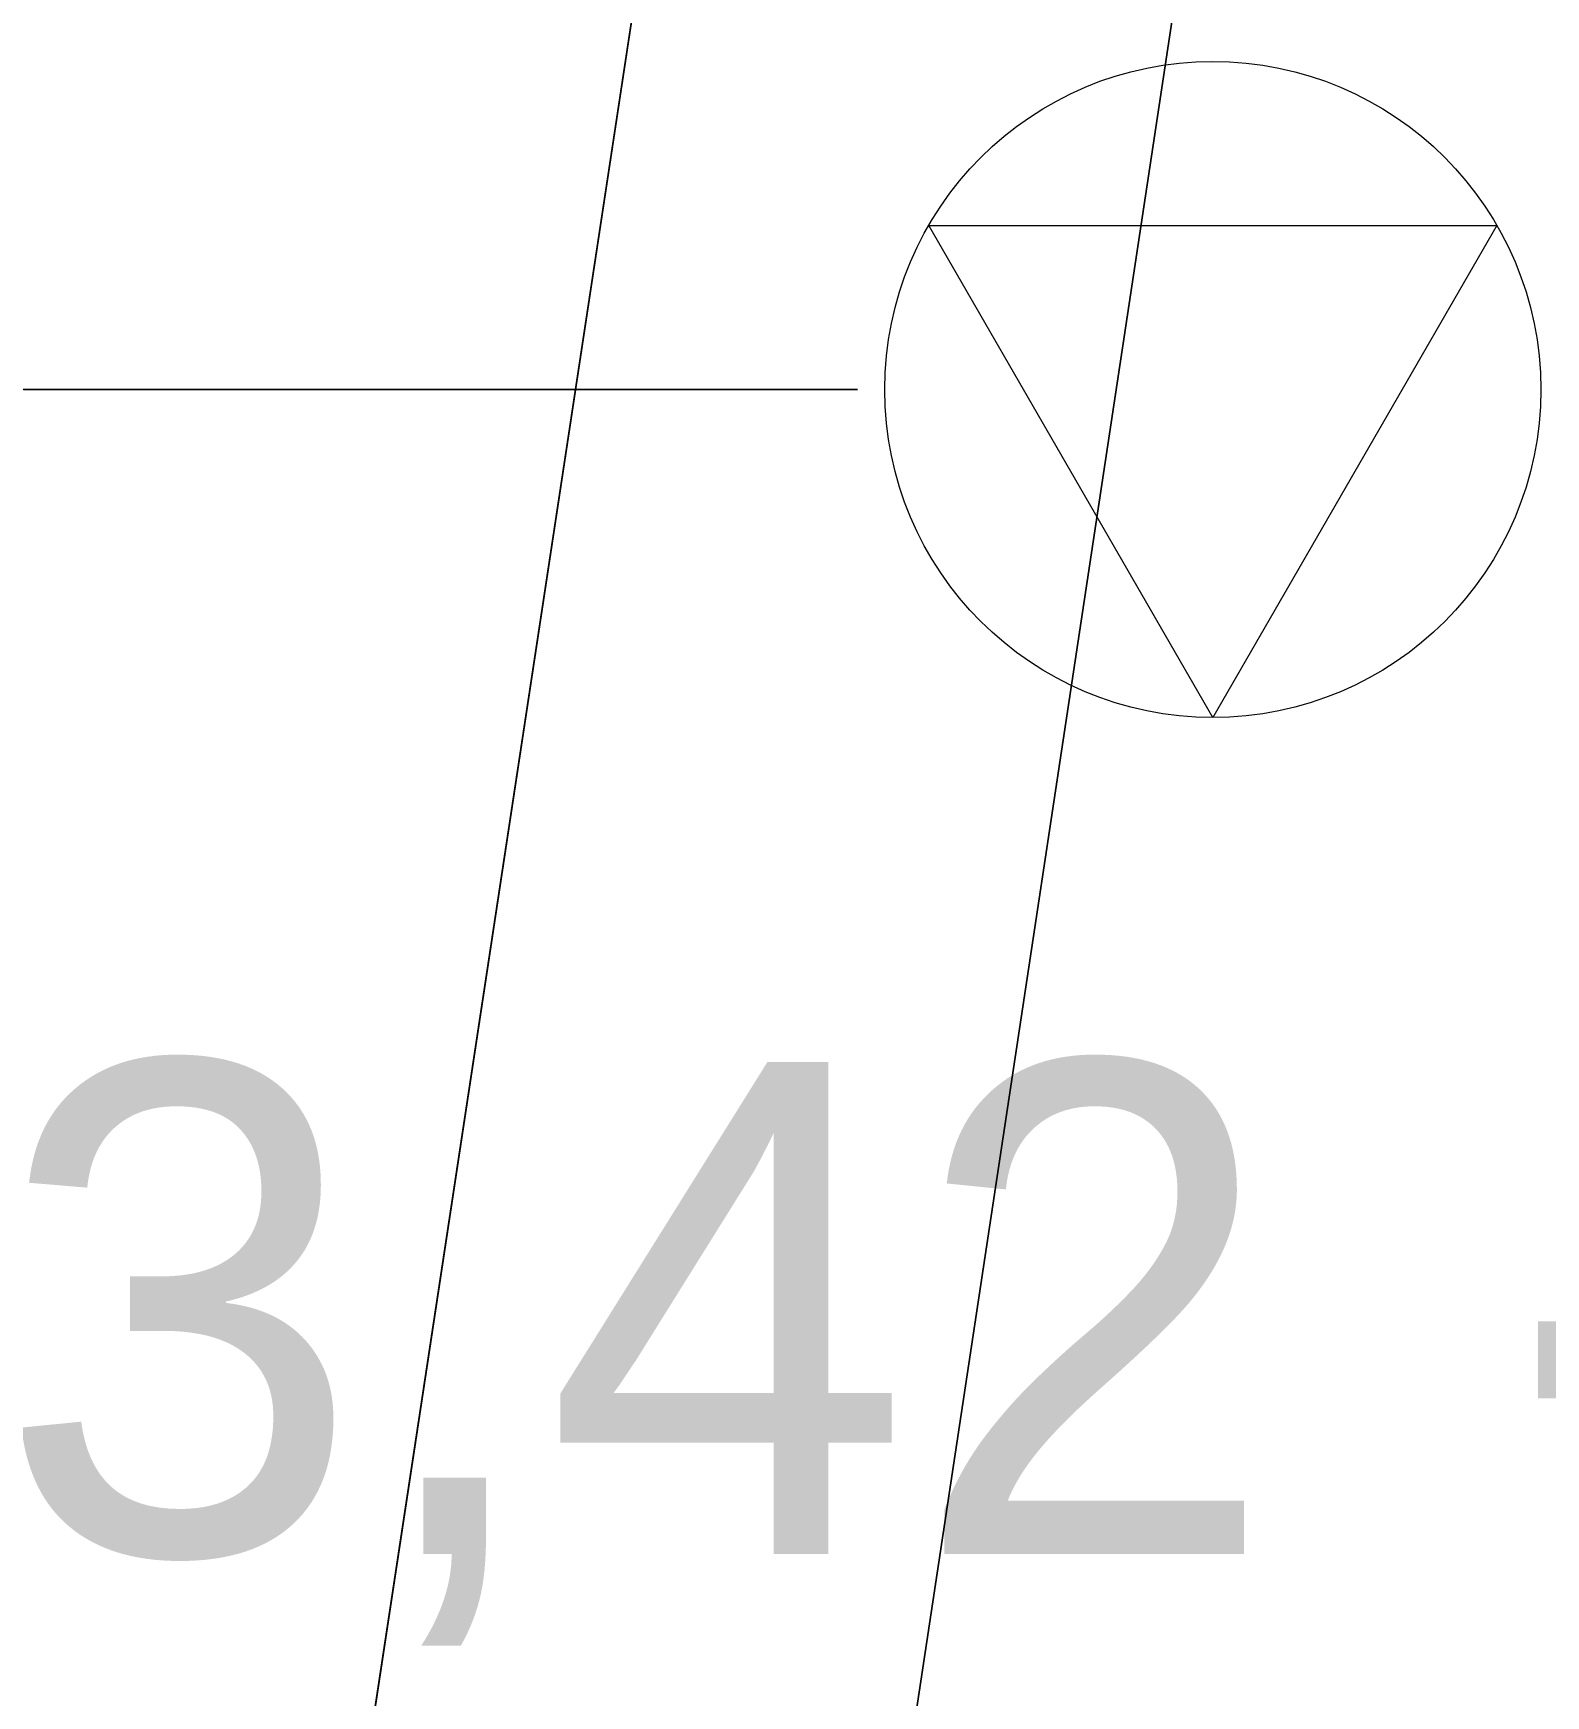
# Model space of a CAD drawing. Header units: metres. Extents: x 0 to 105485, y 0 to 425721.
# Drawn here: x 104740.44 to 104743.206, y 425154.037 to 425157.078 of the extents above; entities that cross this region are included whole.
import ezdxf
from ezdxf.enums import TextEntityAlignment as Align

# ---------------------------------------------------------------- set-up
doc = ezdxf.new("R2010")
doc.units = ezdxf.units.M
doc.header["$MEASUREMENT"] = 0
for name, color, linetype, lineweight in [('B-XX-MO-ONDERZOEK_SONDERING-G', 90, 'Continuous', 18), ('B-XX-MO-ONDERZOEK_SONDERING-S', 90, 'Continuous', 18), ('B-XX-MO-ONDERZOEK_SONDERING-T', 90, 'Continuous', 18), ('B-XX-VH-OPENVERHARDING-G', 90, 'Continuous', 18)]:
    doc.layers.add(name, color=color, linetype=linetype, lineweight=lineweight)

msp = doc.modelspace()

# ---------------------------------------------------------------- linework, layer by layer
at = {"layer": 'B-XX-MO-ONDERZOEK_SONDERING-G', "color": 0, "true_color": 0x285cd6}
for points in [[(104740.422, 425156.426, -0.339), (104740.497, 425156.426, -0.349), (104740.597, 425156.426, -0.359), (104740.697, 425156.426, -0.369), (104740.772, 425156.426, -0.379), (104740.722, 425156.426, -0.389), (104740.797, 425156.426, -0.399), (104740.872, 425156.426, -0.409), (104740.972, 425156.426, -0.419), (104741.072, 425156.426, -0.429), (104741.147, 425156.426, -0.439), (104741.222, 425156.426, -0.449), (104741.047, 425156.426, -0.459), (104741.047, 425156.426, -0.469), (104740.897, 425156.426, -0.478), (104740.747, 425156.426, -0.488), (104740.672, 425156.426, -0.498), (104740.572, 425156.426, -0.508), (104740.347, 425156.426, -0.518)], [(104741.872, 425156.426, 2.22), (104741.872, 425156.426, 2.21), (104741.922, 425156.426, 2.2), (104741.922, 425156.426, 2.19), (104741.922, 425156.426, 2.18), (104741.922, 425156.426, 2.17), (104741.947, 425156.426, 2.16), (104741.947, 425156.426, 2.15), (104741.922, 425156.426, 2.14), (104741.922, 425156.426, 2.13), (104741.922, 425156.426, 2.12), (104741.922, 425156.426, 2.11), (104741.922, 425156.426, 2.1), (104741.922, 425156.426, 2.09), (104741.897, 425156.426, 2.08), (104741.897, 425156.426, 2.07), (104741.872, 425156.426, 2.06), (104741.847, 425156.426, 2.05), (104741.822, 425156.426, 2.04), (104741.822, 425156.426, 2.03), (104741.797, 425156.426, 2.02), (104741.772, 425156.426, 2.01), (104741.747, 425156.426, 2), (104741.697, 425156.426, 1.99), (104741.672, 425156.426, 1.98), (104741.647, 425156.426, 1.97), (104741.622, 425156.426, 1.96), (104741.597, 425156.426, 1.95), (104741.572, 425156.426, 1.94), (104741.547, 425156.426, 1.93), (104741.522, 425156.426, 1.92), (104741.497, 425156.426, 1.91), (104741.497, 425156.426, 1.9), (104741.497, 425156.426, 1.89), (104741.497, 425156.426, 1.88), (104741.597, 425156.426, 1.87), (104741.622, 425156.426, 1.86), (104741.647, 425156.426, 1.85), (104741.672, 425156.426, 1.84), (104741.697, 425156.426, 1.83), (104741.747, 425156.426, 1.82), (104741.797, 425156.426, 1.81), (104741.897, 425156.426, 1.8), (104741.922, 425156.426, 1.79), (104741.947, 425156.426, 1.78), (104741.947, 425156.426, 1.77), (104741.947, 425156.426, 1.76), (104741.922, 425156.426, 1.75), (104741.897, 425156.426, 1.74), (104741.847, 425156.426, 1.73), (104741.847, 425156.426, 1.72), (104741.822, 425156.426, 1.71), (104741.822, 425156.426, 1.7), (104741.822, 425156.426, 1.69), (104741.822, 425156.426, 1.68), (104741.797, 425156.426, 1.67), (104741.797, 425156.426, 1.66), (104741.797, 425156.426, 1.65), (104741.772, 425156.426, 1.64), (104741.747, 425156.426, 1.63), (104741.747, 425156.426, 1.62), (104741.747, 425156.426, 1.61), (104741.747, 425156.426, 1.6), (104741.747, 425156.426, 1.59), (104741.747, 425156.426, 1.58), (104741.747, 425156.426, 1.57), (104741.747, 425156.426, 1.56), (104741.747, 425156.426, 1.55), (104741.747, 425156.426, 1.54), (104741.747, 425156.426, 1.53), (104741.747, 425156.426, 1.52), (104741.722, 425156.426, 1.51), (104741.722, 425156.426, 1.5), (104741.697, 425156.426, 1.49), (104741.672, 425156.426, 1.48), (104741.647, 425156.426, 1.47), (104741.647, 425156.426, 1.46), (104741.622, 425156.426, 1.45), (104741.597, 425156.426, 1.44), (104741.572, 425156.426, 1.43), (104741.522, 425156.426, 1.42), (104741.497, 425156.426, 1.41), (104741.447, 425156.426, 1.4), (104741.472, 425156.426, 1.39), (104741.497, 425156.426, 1.38), (104741.522, 425156.426, 1.37), (104741.572, 425156.426, 1.36), (104741.597, 425156.426, 1.35), (104741.672, 425156.426, 1.34), (104741.697, 425156.426, 1.33), (104741.772, 425156.426, 1.32), (104741.797, 425156.426, 1.31), (104741.797, 425156.426, 1.3), (104741.797, 425156.426, 1.29), (104741.822, 425156.426, 1.28), (104741.822, 425156.426, 1.27), (104741.822, 425156.426, 1.26), (104741.797, 425156.426, 1.25), (104741.797, 425156.426, 1.241), (104741.772, 425156.426, 1.231), (104741.772, 425156.426, 1.221), (104741.722, 425156.426, 1.211), (104741.672, 425156.426, 1.201), (104741.647, 425156.426, 1.191), (104741.647, 425156.426, 1.181), (104741.647, 425156.426, 1.171), (104741.622, 425156.426, 1.161), (104741.622, 425156.426, 1.151), (104741.622, 425156.426, 1.141), (104741.622, 425156.426, 1.131), (104741.597, 425156.426, 1.121), (104741.622, 425156.426, 1.111), (104741.622, 425156.426, 1.101), (104741.622, 425156.426, 1.091), (104741.622, 425156.426, 1.081), (104741.622, 425156.426, 1.071), (104741.622, 425156.426, 1.061), (104741.597, 425156.426, 1.051), (104741.597, 425156.426, 1.041), (104741.597, 425156.426, 1.031), (104741.597, 425156.426, 1.021), (104741.597, 425156.426, 1.011), (104741.597, 425156.426, 1.001), (104741.597, 425156.426, 0.991), (104741.597, 425156.426, 0.981), (104741.572, 425156.426, 0.971), (104741.572, 425156.426, 0.961), (104741.572, 425156.426, 0.951), (104741.572, 425156.426, 0.941), (104741.572, 425156.426, 0.931), (104741.572, 425156.426, 0.921), (104741.572, 425156.426, 0.911), (104741.622, 425156.426, 0.901), (104741.622, 425156.426, 0.891), (104741.647, 425156.426, 0.881), (104741.647, 425156.426, 0.871), (104741.647, 425156.426, 0.861), (104741.647, 425156.426, 0.851), (104741.622, 425156.426, 0.841), (104741.597, 425156.426, 0.831), (104741.597, 425156.426, 0.821), (104741.572, 425156.426, 0.811), (104741.572, 425156.426, 0.801), (104741.572, 425156.426, 0.791), (104741.572, 425156.426, 0.781), (104741.572, 425156.426, 0.771), (104741.572, 425156.426, 0.761), (104741.572, 425156.426, 0.751), (104741.572, 425156.426, 0.741), (104741.572, 425156.426, 0.731), (104741.622, 425156.426, 0.721), (104741.647, 425156.426, 0.711), (104741.672, 425156.426, 0.701), (104741.672, 425156.426, 0.691), (104741.672, 425156.426, 0.681), (104741.672, 425156.426, 0.671), (104741.672, 425156.426, 0.661), (104741.672, 425156.426, 0.651), (104741.672, 425156.426, 0.641), (104741.672, 425156.426, 0.631), (104741.672, 425156.426, 0.621), (104741.647, 425156.426, 0.611), (104741.597, 425156.426, 0.601), (104741.547, 425156.426, 0.591), (104741.522, 425156.426, 0.581), (104741.422, 425156.426, 0.571), (104741.372, 425156.426, 0.561), (104741.322, 425156.426, 0.551), (104741.297, 425156.426, 0.541), (104741.247, 425156.426, 0.531), (104741.222, 425156.426, 0.521), (104741.172, 425156.426, 0.511), (104741.072, 425156.426, 0.501), (104741.047, 425156.426, 0.491), (104740.997, 425156.426, 0.481), (104740.972, 425156.426, 0.471), (104740.947, 425156.426, 0.461), (104740.897, 425156.426, 0.451), (104740.872, 425156.426, 0.441), (104740.847, 425156.426, 0.431), (104740.822, 425156.426, 0.421), (104740.797, 425156.426, 0.411), (104740.722, 425156.426, 0.401), (104740.722, 425156.426, 0.391), (104740.697, 425156.426, 0.381), (104740.647, 425156.426, 0.371), (104740.572, 425156.426, 0.361), (104740.472, 425156.426, 0.351), (104740.372, 425156.426, 0.341)], [(104740.422, 425156.426, -0.698), (104740.522, 425156.426, -0.708), (104740.697, 425156.426, -0.718), (104740.747, 425156.426, -0.728), (104740.797, 425156.426, -0.738), (104740.822, 425156.426, -0.748), (104740.847, 425156.426, -0.758), (104740.897, 425156.426, -0.768), (104740.947, 425156.426, -0.778), (104740.947, 425156.426, -0.788), (104740.947, 425156.426, -0.798), (104740.947, 425156.426, -0.808), (104740.922, 425156.426, -0.818), (104740.922, 425156.426, -0.828), (104740.922, 425156.426, -0.838), (104740.897, 425156.426, -0.848), (104740.922, 425156.426, -0.858), (104740.922, 425156.426, -0.868), (104740.897, 425156.426, -0.878), (104740.897, 425156.426, -0.888), (104740.897, 425156.426, -0.898), (104740.897, 425156.426, -0.908), (104740.922, 425156.426, -0.918), (104740.922, 425156.426, -0.928), (104740.922, 425156.426, -0.938), (104740.897, 425156.426, -0.948), (104740.897, 425156.426, -0.958), (104740.897, 425156.426, -0.968), (104740.922, 425156.426, -0.978), (104740.922, 425156.426, -0.988), (104740.922, 425156.426, -0.998), (104740.947, 425156.426, -1.008), (104740.972, 425156.426, -1.018), (104740.997, 425156.426, -1.028), (104740.997, 425156.426, -1.038), (104740.997, 425156.426, -1.048), (104740.997, 425156.426, -1.058), (104740.997, 425156.426, -1.068), (104740.972, 425156.426, -1.078), (104740.947, 425156.426, -1.088), (104740.922, 425156.426, -1.098), (104740.922, 425156.426, -1.108), (104740.922, 425156.426, -1.118), (104740.922, 425156.426, -1.128), (104740.922, 425156.426, -1.138), (104740.947, 425156.426, -1.148), (104740.997, 425156.426, -1.158), (104740.997, 425156.426, -1.168), (104740.997, 425156.426, -1.178), (104740.997, 425156.426, -1.188), (104740.997, 425156.426, -1.198), (104740.997, 425156.426, -1.208), (104740.997, 425156.426, -1.218), (104740.997, 425156.426, -1.228), (104740.997, 425156.426, -1.238), (104740.997, 425156.426, -1.248), (104740.972, 425156.426, -1.258), (104740.972, 425156.426, -1.268), (104740.972, 425156.426, -1.278), (104740.947, 425156.426, -1.288), (104740.872, 425156.426, -1.298), (104740.847, 425156.426, -1.308), (104740.847, 425156.426, -1.318), (104740.847, 425156.426, -1.328), (104740.822, 425156.426, -1.338), (104740.797, 425156.426, -1.348), (104740.772, 425156.426, -1.358), (104740.797, 425156.426, -1.368), (104740.797, 425156.426, -1.378), (104740.822, 425156.426, -1.388), (104740.822, 425156.426, -1.398), (104740.847, 425156.426, -1.408), (104740.822, 425156.426, -1.418), (104740.747, 425156.426, -1.428), (104740.747, 425156.426, -1.438), (104740.772, 425156.426, -1.447), (104740.797, 425156.426, -1.457), (104740.797, 425156.426, -1.467), (104740.797, 425156.426, -1.477), (104740.797, 425156.426, -1.487), (104740.797, 425156.426, -1.497), (104740.847, 425156.426, -1.507), (104740.897, 425156.426, -1.517), (104740.897, 425156.426, -1.527), (104740.897, 425156.426, -1.537), (104740.897, 425156.426, -1.547), (104740.897, 425156.426, -1.557), (104740.922, 425156.426, -1.567), (104740.972, 425156.426, -1.577), (104741.022, 425156.426, -1.587), (104741.047, 425156.426, -1.597), (104741.047, 425156.426, -1.607), (104741.047, 425156.426, -1.617), (104741.072, 425156.426, -1.627), (104741.097, 425156.426, -1.637), (104741.122, 425156.426, -1.647), (104741.122, 425156.426, -1.657), (104741.147, 425156.426, -1.667), (104741.147, 425156.426, -1.677), (104741.122, 425156.426, -1.687), (104741.122, 425156.426, -1.697), (104741.122, 425156.426, -1.707), (104741.122, 425156.426, -1.717), (104741.122, 425156.426, -1.727), (104741.122, 425156.426, -1.737), (104741.147, 425156.426, -1.747), (104741.147, 425156.426, -1.757), (104741.172, 425156.426, -1.767), (104741.197, 425156.426, -1.777), (104741.222, 425156.426, -1.787), (104741.222, 425156.426, -1.797), (104741.222, 425156.426, -1.807), (104741.222, 425156.426, -1.817), (104741.222, 425156.426, -1.827), (104741.222, 425156.426, -1.837), (104741.247, 425156.426, -1.847), (104741.272, 425156.426, -1.857), (104741.272, 425156.426, -1.867), (104741.272, 425156.426, -1.877), (104741.272, 425156.426, -1.887), (104741.272, 425156.426, -1.897), (104741.272, 425156.426, -1.907), (104741.247, 425156.426, -1.917), (104741.247, 425156.426, -1.927), (104741.247, 425156.426, -1.937), (104741.097, 425156.426, -1.947), (104741.122, 425156.426, -1.957), (104741.097, 425156.426, -1.967), (104741.122, 425156.426, -1.977), (104741.122, 425156.426, -1.987), (104741.122, 425156.426, -1.997), (104741.122, 425156.426, -2.007), (104741.097, 425156.426, -2.017), (104741.097, 425156.426, -2.027), (104741.072, 425156.426, -2.037), (104741.097, 425156.426, -2.047), (104741.097, 425156.426, -2.057), (104741.097, 425156.426, -2.067), (104741.122, 425156.426, -2.077), (104741.122, 425156.426, -2.087), (104741.147, 425156.426, -2.097), (104741.147, 425156.426, -2.107), (104741.122, 425156.426, -2.117), (104741.097, 425156.426, -2.127), (104741.097, 425156.426, -2.137), (104741.072, 425156.426, -2.147), (104741.072, 425156.426, -2.157), (104741.047, 425156.426, -2.167), (104741.047, 425156.426, -2.177), (104741.047, 425156.426, -2.187), (104741.047, 425156.426, -2.197), (104741.022, 425156.426, -2.207), (104740.972, 425156.426, -2.217), (104740.897, 425156.426, -2.227), (104740.872, 425156.426, -2.237), (104740.872, 425156.426, -2.247), (104740.847, 425156.426, -2.257), (104740.847, 425156.426, -2.267), (104740.822, 425156.426, -2.277), (104740.822, 425156.426, -2.287), (104740.822, 425156.426, -2.297), (104740.822, 425156.426, -2.306), (104740.822, 425156.426, -2.316), (104740.797, 425156.426, -2.326), (104740.797, 425156.426, -2.336), (104740.797, 425156.426, -2.346), (104740.772, 425156.426, -2.356), (104740.797, 425156.426, -2.366), (104740.797, 425156.426, -2.376), (104740.797, 425156.426, -2.386), (104740.772, 425156.426, -2.396), (104740.747, 425156.426, -2.406), (104740.747, 425156.426, -2.416), (104740.747, 425156.426, -2.426), (104740.822, 425156.426, -2.436), (104740.822, 425156.426, -2.446), (104740.822, 425156.426, -2.456), (104740.847, 425156.426, -2.466), (104740.847, 425156.426, -2.476), (104740.847, 425156.426, -2.486), (104740.872, 425156.426, -2.496), (104740.872, 425156.426, -2.506), (104740.872, 425156.426, -2.516), (104740.922, 425156.426, -2.526), (104740.947, 425156.426, -2.536), (104740.972, 425156.426, -2.546), (104740.947, 425156.426, -2.556), (104740.947, 425156.426, -2.566), (104740.947, 425156.426, -2.576), (104740.947, 425156.426, -2.586), (104740.947, 425156.426, -2.596), (104740.922, 425156.426, -2.606), (104740.922, 425156.426, -2.616), (104740.922, 425156.426, -2.626), (104740.922, 425156.426, -2.636), (104740.922, 425156.426, -2.646), (104740.922, 425156.426, -2.656), (104740.922, 425156.426, -2.666), (104740.897, 425156.426, -2.676), (104740.897, 425156.426, -2.686), (104740.897, 425156.426, -2.696), (104740.897, 425156.426, -2.706), (104740.897, 425156.426, -2.716), (104740.922, 425156.426, -2.726), (104740.922, 425156.426, -2.736), (104740.847, 425156.426, -2.746), (104740.872, 425156.426, -2.756), (104740.847, 425156.426, -2.766), (104740.847, 425156.426, -2.776), (104740.847, 425156.426, -2.786), (104740.847, 425156.426, -2.796), (104740.847, 425156.426, -2.806), (104740.847, 425156.426, -2.816), (104740.797, 425156.426, -2.826), (104740.747, 425156.426, -2.836), (104740.722, 425156.426, -2.846), (104740.722, 425156.426, -2.856), (104740.722, 425156.426, -2.866), (104740.722, 425156.426, -2.876), (104740.722, 425156.426, -2.886), (104740.747, 425156.426, -2.896), (104740.747, 425156.426, -2.906), (104740.772, 425156.426, -2.916), (104740.772, 425156.426, -2.926), (104740.797, 425156.426, -2.936), (104740.797, 425156.426, -2.946), (104740.822, 425156.426, -2.956), (104740.822, 425156.426, -2.966), (104740.847, 425156.426, -2.976), (104740.847, 425156.426, -2.986), (104740.847, 425156.426, -2.996), (104740.847, 425156.426, -3.006), (104740.822, 425156.426, -3.016), (104740.822, 425156.426, -3.026), (104740.822, 425156.426, -3.036), (104740.847, 425156.426, -3.046), (104740.847, 425156.426, -3.056), (104740.847, 425156.426, -3.066), (104740.872, 425156.426, -3.076), (104740.872, 425156.426, -3.086), (104740.872, 425156.426, -3.096), (104740.847, 425156.426, -3.105), (104740.847, 425156.426, -3.115), (104740.822, 425156.426, -3.125), (104740.822, 425156.426, -3.135), (104740.797, 425156.426, -3.145), (104740.847, 425156.426, -3.155), (104740.847, 425156.426, -3.165), (104740.822, 425156.426, -3.175), (104740.822, 425156.426, -3.185), (104740.797, 425156.426, -3.195), (104740.772, 425156.426, -3.205), (104740.772, 425156.426, -3.215), (104740.772, 425156.426, -3.225), (104740.772, 425156.426, -3.235), (104740.772, 425156.426, -3.245), (104740.747, 425156.426, -3.255), (104740.747, 425156.426, -3.265), (104740.747, 425156.426, -3.275), (104740.747, 425156.426, -3.285), (104740.747, 425156.426, -3.295), (104740.747, 425156.426, -3.305), (104740.772, 425156.426, -3.315), (104740.772, 425156.426, -3.325), (104740.772, 425156.426, -3.335), (104740.772, 425156.426, -3.345), (104740.772, 425156.426, -3.355), (104740.772, 425156.426, -3.365), (104740.772, 425156.426, -3.375), (104740.747, 425156.426, -3.385), (104740.747, 425156.426, -3.395), (104740.772, 425156.426, -3.405), (104740.772, 425156.426, -3.415), (104740.772, 425156.426, -3.425), (104740.797, 425156.426, -3.435), (104740.797, 425156.426, -3.445), (104740.797, 425156.426, -3.455), (104740.822, 425156.426, -3.465), (104740.822, 425156.426, -3.475), (104740.847, 425156.426, -3.485), (104740.847, 425156.426, -3.495), (104740.872, 425156.426, -3.505), (104740.872, 425156.426, -3.515), (104740.897, 425156.426, -3.525), (104740.897, 425156.426, -3.535), (104740.897, 425156.426, -3.545), (104740.922, 425156.426, -3.555), (104740.922, 425156.426, -3.565), (104740.872, 425156.426, -3.575), (104740.872, 425156.426, -3.585), (104740.847, 425156.426, -3.595), (104740.872, 425156.426, -3.605), (104740.897, 425156.426, -3.615), (104740.897, 425156.426, -3.625), (104740.897, 425156.426, -3.635), (104740.897, 425156.426, -3.645), (104740.922, 425156.426, -3.655), (104740.947, 425156.426, -3.665), (104740.972, 425156.426, -3.675), (104740.997, 425156.426, -3.685), (104741.022, 425156.426, -3.695), (104741.047, 425156.426, -3.705), (104741.072, 425156.426, -3.715), (104741.097, 425156.426, -3.725), (104741.097, 425156.426, -3.735), (104741.122, 425156.426, -3.745), (104741.147, 425156.426, -3.755), (104741.122, 425156.426, -3.765), (104741.122, 425156.426, -3.775), (104741.147, 425156.426, -3.785), (104741.147, 425156.426, -3.794), (104741.172, 425156.426, -3.804), (104741.197, 425156.426, -3.814), (104741.197, 425156.426, -3.824), (104741.147, 425156.426, -3.834), (104741.147, 425156.426, -3.844), (104741.097, 425156.426, -3.854), (104741.097, 425156.426, -3.864), (104741.072, 425156.426, -3.874), (104740.997, 425156.426, -3.884), (104740.947, 425156.426, -3.894), (104740.822, 425156.426, -3.904), (104740.772, 425156.426, -3.914), (104740.697, 425156.426, -3.924), (104740.622, 425156.426, -3.934), (104740.622, 425156.426, -3.944), (104740.622, 425156.426, -3.954), (104740.597, 425156.426, -3.964), (104740.597, 425156.426, -3.974), (104740.597, 425156.426, -3.984), (104740.622, 425156.426, -3.994), (104740.622, 425156.426, -4.004), (104740.697, 425156.426, -4.014), (104740.722, 425156.426, -4.024), (104740.722, 425156.426, -4.034), (104740.747, 425156.426, -4.044), (104740.797, 425156.426, -4.054), (104740.822, 425156.426, -4.064), (104740.897, 425156.426, -4.074), (104740.947, 425156.426, -4.084), (104740.947, 425156.426, -4.094), (104740.947, 425156.426, -4.104), (104740.947, 425156.426, -4.114), (104740.922, 425156.426, -4.124), (104740.897, 425156.426, -4.134), (104740.897, 425156.426, -4.144), (104740.872, 425156.426, -4.154), (104740.872, 425156.426, -4.164), (104740.847, 425156.426, -4.174), (104740.847, 425156.426, -4.184), (104740.822, 425156.426, -4.194), (104740.872, 425156.426, -4.204), (104740.897, 425156.426, -4.214), (104740.922, 425156.426, -4.224), (104740.947, 425156.426, -4.234), (104740.947, 425156.426, -4.244), (104740.922, 425156.426, -4.254), (104740.922, 425156.426, -4.264), (104740.922, 425156.426, -4.274), (104740.922, 425156.426, -4.284), (104740.897, 425156.426, -4.294), (104740.897, 425156.426, -4.304), (104740.922, 425156.426, -4.314), (104740.922, 425156.426, -4.324), (104740.922, 425156.426, -4.334), (104740.922, 425156.426, -4.344), (104740.947, 425156.426, -4.354), (104740.972, 425156.426, -4.364), (104740.997, 425156.426, -4.374), (104741.022, 425156.426, -4.384), (104741.047, 425156.426, -4.394), (104741.072, 425156.426, -4.404), (104741.072, 425156.426, -4.413), (104740.997, 425156.426, -4.423), (104740.997, 425156.426, -4.433), (104741.022, 425156.426, -4.443), (104741.047, 425156.426, -4.453), (104741.047, 425156.426, -4.463), (104741.122, 425156.426, -4.473), (104741.147, 425156.426, -4.483), (104741.172, 425156.426, -4.493), (104741.172, 425156.426, -4.503), (104741.197, 425156.426, -4.513), (104741.197, 425156.426, -4.523), (104741.172, 425156.426, -4.533), (104741.172, 425156.426, -4.543), (104741.122, 425156.426, -4.553), (104741.097, 425156.426, -4.563), (104741.072, 425156.426, -4.573), (104741.072, 425156.426, -4.583), (104741.047, 425156.426, -4.593), (104741.022, 425156.426, -4.603), (104741.022, 425156.426, -4.613), (104740.997, 425156.426, -4.623), (104740.972, 425156.426, -4.633), (104740.922, 425156.426, -4.643), (104740.872, 425156.426, -4.653), (104740.822, 425156.426, -4.663), (104740.747, 425156.426, -4.673), (104740.647, 425156.426, -4.683), (104740.547, 425156.426, -4.693), (104740.572, 425156.426, -4.703), (104740.597, 425156.426, -4.713), (104740.572, 425156.426, -4.723), (104740.597, 425156.426, -4.733), (104740.622, 425156.426, -4.743), (104740.622, 425156.426, -4.753), (104740.522, 425156.426, -4.763), (104740.397, 425156.426, -4.773)], [(104740.422, 425156.426, -6.716), (104740.472, 425156.426, -6.726), (104740.547, 425156.426, -6.736), (104740.572, 425156.426, -6.746), (104740.647, 425156.426, -6.756), (104740.672, 425156.426, -6.766), (104740.722, 425156.426, -6.776), (104740.747, 425156.426, -6.786), (104740.772, 425156.426, -6.796), (104740.772, 425156.426, -6.806), (104740.772, 425156.426, -6.816), (104740.772, 425156.426, -6.826), (104740.772, 425156.426, -6.836), (104740.722, 425156.426, -6.846), (104740.697, 425156.426, -6.856), (104740.697, 425156.426, -6.866), (104740.672, 425156.426, -6.876), (104740.647, 425156.426, -6.886), (104740.622, 425156.426, -6.896), (104740.522, 425156.426, -6.906), (104740.472, 425156.426, -6.916), (104740.397, 425156.426, -6.926)], [(104740.422, 425156.426, -7.325), (104740.447, 425156.426, -7.335), (104740.597, 425156.426, -7.345), (104740.622, 425156.426, -7.355), (104740.622, 425156.426, -7.364), (104740.647, 425156.426, -7.374), (104740.672, 425156.426, -7.384), (104740.697, 425156.426, -7.394), (104740.722, 425156.426, -7.404), (104740.772, 425156.426, -7.414), (104740.822, 425156.426, -7.424), (104740.822, 425156.426, -7.434), (104740.847, 425156.426, -7.444), (104740.872, 425156.426, -7.454), (104740.872, 425156.426, -7.464), (104740.897, 425156.426, -7.474), (104740.922, 425156.426, -7.484), (104740.922, 425156.426, -7.494), (104740.947, 425156.426, -7.504), (104740.947, 425156.426, -7.514), (104740.972, 425156.426, -7.524), (104740.972, 425156.426, -7.534), (104741.022, 425156.426, -7.544), (104741.047, 425156.426, -7.554), (104741.047, 425156.426, -7.564), (104741.072, 425156.426, -7.574), (104741.097, 425156.426, -7.584), (104741.097, 425156.426, -7.594), (104741.122, 425156.426, -7.604), (104741.172, 425156.426, -7.614), (104741.172, 425156.426, -7.624), (104741.197, 425156.426, -7.634), (104741.222, 425156.426, -7.644), (104741.222, 425156.426, -7.654), (104741.247, 425156.426, -7.664), (104741.272, 425156.426, -7.674), (104741.297, 425156.426, -7.684), (104741.322, 425156.426, -7.694), (104741.322, 425156.426, -7.703), (104741.347, 425156.426, -7.713), (104741.372, 425156.426, -7.723), (104741.372, 425156.426, -7.733), (104741.397, 425156.426, -7.743), (104741.397, 425156.426, -7.753), (104741.397, 425156.426, -7.763), (104741.422, 425156.426, -7.773), (104741.422, 425156.426, -7.783), (104741.422, 425156.426, -7.793), (104741.447, 425156.426, -7.803), (104741.472, 425156.426, -7.813), (104741.472, 425156.426, -7.823), (104741.472, 425156.426, -7.833), (104741.472, 425156.426, -7.843), (104741.497, 425156.426, -7.853), (104741.522, 425156.426, -7.863), (104741.522, 425156.426, -7.873), (104741.547, 425156.426, -7.883), (104741.547, 425156.426, -7.893), (104741.547, 425156.426, -7.903), (104741.547, 425156.426, -7.913), (104741.547, 425156.426, -7.923), (104741.547, 425156.426, -7.933), (104741.547, 425156.426, -7.943), (104741.547, 425156.426, -7.953), (104741.547, 425156.426, -7.963), (104741.547, 425156.426, -7.973), (104741.572, 425156.426, -7.983), (104741.572, 425156.426, -7.993), (104741.572, 425156.426, -8.003), (104741.572, 425156.426, -8.013), (104741.597, 425156.426, -8.023), (104741.622, 425156.426, -8.033), (104741.647, 425156.426, -8.043), (104741.647, 425156.426, -8.052), (104741.647, 425156.426, -8.062), (104741.647, 425156.426, -8.072), (104741.672, 425156.426, -8.082), (104741.672, 425156.426, -8.092), (104741.672, 425156.426, -8.102), (104741.697, 425156.426, -8.112), (104741.697, 425156.426, -8.122), (104741.697, 425156.426, -8.132), (104741.697, 425156.426, -8.142), (104741.697, 425156.426, -8.152), (104741.697, 425156.426, -8.162), (104741.697, 425156.426, -8.172), (104741.697, 425156.426, -8.182), (104741.697, 425156.426, -8.192), (104741.697, 425156.426, -8.202), (104741.672, 425156.426, -8.212), (104741.672, 425156.426, -8.222), (104741.672, 425156.426, -8.232), (104741.672, 425156.426, -8.242), (104741.647, 425156.426, -8.252), (104741.622, 425156.426, -8.262), (104741.622, 425156.426, -8.272), (104741.622, 425156.426, -8.282), (104741.622, 425156.426, -8.292), (104741.622, 425156.426, -8.302), (104741.622, 425156.426, -8.312), (104741.622, 425156.426, -8.322), (104741.622, 425156.426, -8.332), (104741.622, 425156.426, -8.342), (104741.572, 425156.426, -8.352), (104741.522, 425156.426, -8.362), (104741.522, 425156.426, -8.372), (104741.522, 425156.426, -8.382), (104741.547, 425156.426, -8.392), (104741.547, 425156.426, -8.402), (104741.522, 425156.426, -8.412), (104741.522, 425156.426, -8.421), (104741.522, 425156.426, -8.431), (104741.547, 425156.426, -8.441), (104741.547, 425156.426, -8.451), (104741.572, 425156.426, -8.461), (104741.622, 425156.426, -8.471), (104741.672, 425156.426, -8.481), (104741.672, 425156.426, -8.491), (104741.672, 425156.426, -8.501), (104741.697, 425156.426, -8.511), (104741.722, 425156.426, -8.521), (104741.772, 425156.426, -8.531), (104741.772, 425156.426, -8.541), (104741.772, 425156.426, -8.551), (104741.772, 425156.426, -8.561), (104741.772, 425156.426, -8.571), (104741.747, 425156.426, -8.581), (104741.747, 425156.426, -8.591), (104741.747, 425156.426, -8.601), (104741.722, 425156.426, -8.611), (104741.697, 425156.426, -8.621), (104741.647, 425156.426, -8.631), (104741.647, 425156.426, -8.641), (104741.647, 425156.426, -8.651), (104741.597, 425156.426, -8.661), (104741.572, 425156.426, -8.671), (104741.522, 425156.426, -8.681), (104741.497, 425156.426, -8.691), (104741.472, 425156.426, -8.701), (104741.472, 425156.426, -8.711), (104741.472, 425156.426, -8.721), (104741.472, 425156.426, -8.731), (104741.497, 425156.426, -8.741), (104741.522, 425156.426, -8.751), (104741.522, 425156.426, -8.761), (104741.547, 425156.426, -8.771), (104741.547, 425156.426, -8.781), (104741.572, 425156.426, -8.791), (104741.647, 425156.426, -8.8), (104741.672, 425156.426, -8.81), (104741.697, 425156.426, -8.82), (104741.722, 425156.426, -8.83), (104741.747, 425156.426, -8.84), (104741.747, 425156.426, -8.85), (104741.747, 425156.426, -8.86), (104741.747, 425156.426, -8.87), (104741.722, 425156.426, -8.88), (104741.722, 425156.426, -8.89), (104741.697, 425156.426, -8.9), (104741.697, 425156.426, -8.91), (104741.672, 425156.426, -8.92), (104741.672, 425156.426, -8.93), (104741.697, 425156.426, -8.94), (104741.747, 425156.426, -8.95), (104741.722, 425156.426, -8.96), (104741.722, 425156.426, -8.97), (104741.722, 425156.426, -8.98), (104741.722, 425156.426, -8.99), (104741.722, 425156.426, -9), (104741.722, 425156.426, -9.01), (104741.722, 425156.426, -9.02), (104741.697, 425156.426, -9.03), (104741.672, 425156.426, -9.04), (104741.597, 425156.426, -9.05), (104741.572, 425156.426, -9.06), (104741.522, 425156.426, -9.07), (104741.497, 425156.426, -9.08), (104741.472, 425156.426, -9.09), (104741.497, 425156.426, -9.1), (104741.497, 425156.426, -9.11), (104741.497, 425156.426, -9.12), (104741.472, 425156.426, -9.13), (104741.472, 425156.426, -9.14), (104741.447, 425156.426, -9.15), (104741.447, 425156.426, -9.16), (104741.472, 425156.426, -9.17), (104741.497, 425156.426, -9.18), (104741.522, 425156.426, -9.19), (104741.547, 425156.426, -9.2), (104741.547, 425156.426, -9.21), (104741.572, 425156.426, -9.219), (104741.597, 425156.426, -9.229), (104741.597, 425156.426, -9.239), (104741.547, 425156.426, -9.249), (104741.547, 425156.426, -9.259), (104741.572, 425156.426, -9.269), (104741.547, 425156.426, -9.279), (104741.547, 425156.426, -9.289), (104741.547, 425156.426, -9.299), (104741.547, 425156.426, -9.309), (104741.572, 425156.426, -9.319), (104741.597, 425156.426, -9.329), (104741.622, 425156.426, -9.339), (104741.647, 425156.426, -9.349), (104741.672, 425156.426, -9.359), (104741.697, 425156.426, -9.369), (104741.697, 425156.426, -9.379), (104741.722, 425156.426, -9.389), (104741.722, 425156.426, -9.399), (104741.747, 425156.426, -9.409), (104741.747, 425156.426, -9.419), (104741.747, 425156.426, -9.429), (104741.747, 425156.426, -9.439), (104741.722, 425156.426, -9.449), (104741.697, 425156.426, -9.459), (104741.697, 425156.426, -9.469), (104741.697, 425156.426, -9.479), (104741.697, 425156.426, -9.489), (104741.697, 425156.426, -9.499), (104741.697, 425156.426, -9.509), (104741.722, 425156.426, -9.519), (104741.722, 425156.426, -9.529), (104741.722, 425156.426, -9.539), (104741.722, 425156.426, -9.549), (104741.722, 425156.426, -9.559), (104741.722, 425156.426, -9.569), (104741.722, 425156.426, -9.579), (104741.722, 425156.426, -9.589), (104741.722, 425156.426, -9.599), (104741.722, 425156.426, -9.609), (104741.747, 425156.426, -9.619), (104741.747, 425156.426, -9.629), (104741.747, 425156.426, -9.639), (104741.747, 425156.426, -9.649), (104741.747, 425156.426, -9.659), (104741.722, 425156.426, -9.668), (104741.672, 425156.426, -9.678), (104741.647, 425156.426, -9.688), (104741.622, 425156.426, -9.698), (104741.622, 425156.426, -9.708), (104741.597, 425156.426, -9.718), (104741.597, 425156.426, -9.728), (104741.597, 425156.426, -9.738), (104741.597, 425156.426, -9.748), (104741.572, 425156.426, -9.758), (104741.572, 425156.426, -9.768), (104741.547, 425156.426, -9.778), (104741.547, 425156.426, -9.788), (104741.547, 425156.426, -9.798), (104741.522, 425156.426, -9.808), (104741.497, 425156.426, -9.818), (104741.497, 425156.426, -9.828), (104741.497, 425156.426, -9.838), (104741.497, 425156.426, -9.848), (104741.522, 425156.426, -9.858), (104741.547, 425156.426, -9.868), (104741.547, 425156.426, -9.878), (104741.572, 425156.426, -9.888), (104741.572, 425156.426, -9.898), (104741.572, 425156.426, -9.908), (104741.547, 425156.426, -9.918), (104741.547, 425156.426, -9.928), (104741.547, 425156.426, -9.938), (104741.547, 425156.426, -9.948), (104741.547, 425156.426, -9.958), (104741.547, 425156.426, -9.968), (104741.547, 425156.426, -9.978), (104741.547, 425156.426, -9.988), (104741.522, 425156.426, -9.998), (104741.522, 425156.426, -10.008), (104741.522, 425156.426, -10.018), (104741.497, 425156.426, -10.028), (104741.497, 425156.426, -10.038), (104741.472, 425156.426, -10.048), (104741.447, 425156.426, -10.058), (104741.497, 425156.426, -10.068), (104741.547, 425156.426, -10.078), (104741.622, 425156.426, -10.088), (104741.622, 425156.426, -10.098), (104741.622, 425156.426, -10.108), (104741.597, 425156.426, -10.118), (104741.597, 425156.426, -10.128), (104741.597, 425156.426, -10.138), (104741.597, 425156.426, -10.148), (104741.572, 425156.426, -10.158), (104741.597, 425156.426, -10.167), (104741.597, 425156.426, -10.177), (104741.622, 425156.426, -10.187), (104741.622, 425156.426, -10.197), (104741.647, 425156.426, -10.207), (104741.647, 425156.426, -10.217), (104741.647, 425156.426, -10.227), (104741.647, 425156.426, -10.237), (104741.622, 425156.426, -10.247), (104741.597, 425156.426, -10.257), (104741.547, 425156.426, -10.267), (104741.472, 425156.426, -10.277), (104741.472, 425156.426, -10.287), (104741.497, 425156.426, -10.297), (104741.497, 425156.426, -10.307), (104741.522, 425156.426, -10.317), (104741.547, 425156.426, -10.327), (104741.572, 425156.426, -10.337), (104741.597, 425156.426, -10.347), (104741.622, 425156.426, -10.357), (104741.622, 425156.426, -10.367), (104741.622, 425156.426, -10.377), (104741.647, 425156.426, -10.387), (104741.647, 425156.426, -10.397), (104741.672, 425156.426, -10.407), (104741.697, 425156.426, -10.417), (104741.697, 425156.426, -10.427), (104741.697, 425156.426, -10.437), (104741.697, 425156.426, -10.447), (104741.647, 425156.426, -10.457), (104741.622, 425156.426, -10.467), (104741.572, 425156.426, -10.477), (104741.522, 425156.426, -10.487), (104741.522, 425156.426, -10.497), (104741.522, 425156.426, -10.507), (104741.522, 425156.426, -10.517), (104741.522, 425156.426, -10.527), (104741.522, 425156.426, -10.537), (104741.547, 425156.426, -10.547), (104741.597, 425156.426, -10.557), (104741.622, 425156.426, -10.567), (104741.622, 425156.426, -10.577), (104741.647, 425156.426, -10.587), (104741.647, 425156.426, -10.597), (104741.697, 425156.426, -10.607), (104741.697, 425156.426, -10.617), (104741.722, 425156.426, -10.627), (104741.747, 425156.426, -10.637), (104741.747, 425156.426, -10.647), (104741.747, 425156.426, -10.657), (104741.772, 425156.426, -10.667), (104741.772, 425156.426, -10.677), (104741.772, 425156.426, -10.687), (104741.772, 425156.426, -10.697), (104741.772, 425156.426, -10.706), (104741.772, 425156.426, -10.716), (104741.772, 425156.426, -10.726), (104741.797, 425156.426, -10.736), (104741.822, 425156.426, -10.746), (104741.822, 425156.426, -10.756), (104741.847, 425156.426, -10.766), (104741.847, 425156.426, -10.776), (104741.847, 425156.426, -10.786), (104741.822, 425156.426, -10.796), (104741.822, 425156.426, -10.806), (104741.797, 425156.426, -10.816), (104741.772, 425156.426, -10.826), (104741.747, 425156.426, -10.836), (104741.722, 425156.426, -10.846), (104741.697, 425156.426, -10.856), (104741.697, 425156.426, -10.866), (104741.672, 425156.426, -10.876), (104741.672, 425156.426, -10.886), (104741.622, 425156.426, -10.896), (104741.597, 425156.426, -10.906), (104741.547, 425156.426, -10.916), (104741.547, 425156.426, -10.926), (104741.522, 425156.426, -10.936), (104741.547, 425156.426, -10.946), (104741.547, 425156.426, -10.956), (104741.597, 425156.426, -10.966), (104741.622, 425156.426, -10.976), (104741.672, 425156.426, -10.986), (104741.672, 425156.426, -10.996), (104741.697, 425156.426, -11.006), (104741.697, 425156.426, -11.016), (104741.697, 425156.426, -11.026), (104741.697, 425156.426, -11.036), (104741.697, 425156.426, -11.046), (104741.697, 425156.426, -11.056), (104741.672, 425156.426, -11.066), (104741.672, 425156.426, -11.076), (104741.647, 425156.426, -11.086), (104741.647, 425156.426, -11.096), (104741.647, 425156.426, -11.106), (104741.622, 425156.426, -11.116), (104741.622, 425156.426, -11.126), (104741.597, 425156.426, -11.136), (104741.572, 425156.426, -11.146), (104741.547, 425156.426, -11.156), (104741.522, 425156.426, -11.166), (104741.497, 425156.426, -11.176), (104741.497, 425156.426, -11.186), (104741.572, 425156.426, -11.196), (104741.572, 425156.426, -11.206), (104741.572, 425156.426, -11.216), (104741.547, 425156.426, -11.226), (104741.547, 425156.426, -11.236), (104741.547, 425156.426, -11.246), (104741.547, 425156.426, -11.256), (104741.547, 425156.426, -11.266), (104741.572, 425156.426, -11.276), (104741.572, 425156.426, -11.286), (104741.572, 425156.426, -11.296), (104741.572, 425156.426, -11.306), (104741.647, 425156.426, -11.315), (104741.697, 425156.426, -11.325), (104741.697, 425156.426, -11.335), (104741.697, 425156.426, -11.345), (104741.722, 425156.426, -11.355), (104741.722, 425156.426, -11.365), (104741.722, 425156.426, -11.375), (104741.722, 425156.426, -11.385), (104741.722, 425156.426, -11.395), (104741.722, 425156.426, -11.405), (104741.722, 425156.426, -11.415), (104741.722, 425156.426, -11.425), (104741.747, 425156.426, -11.435), (104741.747, 425156.426, -11.445), (104741.747, 425156.426, -11.455), (104741.747, 425156.426, -11.465), (104741.747, 425156.426, -11.475), (104741.747, 425156.426, -11.485), (104741.747, 425156.426, -11.495), (104741.747, 425156.426, -11.505), (104741.772, 425156.426, -11.515), (104741.797, 425156.426, -11.525), (104741.822, 425156.426, -11.535), (104741.822, 425156.426, -11.545), (104741.822, 425156.426, -11.555), (104741.847, 425156.426, -11.565), (104741.847, 425156.426, -11.575), (104741.847, 425156.426, -11.585), (104741.847, 425156.426, -11.595), (104741.847, 425156.426, -11.605), (104741.847, 425156.426, -11.615), (104741.822, 425156.426, -11.625), (104741.822, 425156.426, -11.635), (104741.847, 425156.426, -11.645), (104741.847, 425156.426, -11.655), (104741.872, 425156.426, -11.665), (104741.872, 425156.426, -11.675), (104741.872, 425156.426, -11.685), (104741.872, 425156.426, -11.695), (104741.872, 425156.426, -11.705), (104741.872, 425156.426, -11.715), (104741.872, 425156.426, -11.725), (104741.897, 425156.426, -11.735), (104741.897, 425156.426, -11.745), (104741.897, 425156.426, -11.755), (104741.897, 425156.426, -11.765), (104741.897, 425156.426, -11.775), (104741.872, 425156.426, -11.785), (104741.847, 425156.426, -11.795), (104741.847, 425156.426, -11.805), (104741.822, 425156.426, -11.815), (104741.797, 425156.426, -11.825), (104741.772, 425156.426, -11.835), (104741.772, 425156.426, -11.845), (104741.747, 425156.426, -11.855), (104741.747, 425156.426, -11.865), (104741.747, 425156.426, -11.875), (104741.722, 425156.426, -11.885), (104741.722, 425156.426, -11.895), (104741.722, 425156.426, -11.905), (104741.722, 425156.426, -11.915), (104741.722, 425156.426, -11.925), (104741.722, 425156.426, -11.935), (104741.722, 425156.426, -11.945), (104741.747, 425156.426, -11.955), (104741.747, 425156.426, -11.965), (104741.747, 425156.426, -11.975), (104741.747, 425156.426, -11.985), (104741.747, 425156.426, -11.995), (104741.772, 425156.426, -12.005), (104741.772, 425156.426, -12.015), (104741.772, 425156.426, -12.025), (104741.772, 425156.426, -12.035), (104741.772, 425156.426, -12.045), (104741.747, 425156.426, -12.054), (104741.747, 425156.426, -12.064), (104741.747, 425156.426, -12.074), (104741.747, 425156.426, -12.084), (104741.747, 425156.426, -12.094), (104741.747, 425156.426, -12.104), (104741.722, 425156.426, -12.114), (104741.722, 425156.426, -12.124), (104741.722, 425156.426, -12.134), (104741.722, 425156.426, -12.144), (104741.722, 425156.426, -12.154), (104741.722, 425156.426, -12.164), (104741.722, 425156.426, -12.174), (104741.722, 425156.426, -12.184), (104741.722, 425156.426, -12.194), (104741.722, 425156.426, -12.204), (104741.722, 425156.426, -12.214), (104741.722, 425156.426, -12.224), (104741.722, 425156.426, -12.234), (104741.722, 425156.426, -12.244), (104741.697, 425156.426, -12.254), (104741.697, 425156.426, -12.264), (104741.697, 425156.426, -12.274), (104741.697, 425156.426, -12.284), (104741.672, 425156.426, -12.294), (104741.672, 425156.426, -12.304), (104741.672, 425156.426, -12.314), (104741.672, 425156.426, -12.324), (104741.672, 425156.426, -12.334), (104741.672, 425156.426, -12.344), (104741.672, 425156.426, -12.354), (104741.647, 425156.426, -12.364), (104741.647, 425156.426, -12.374), (104741.647, 425156.426, -12.384), (104741.647, 425156.426, -12.394), (104741.647, 425156.426, -12.404), (104741.622, 425156.426, -12.414), (104741.597, 425156.426, -12.424), (104741.597, 425156.426, -12.434), (104741.597, 425156.426, -12.444), (104741.597, 425156.426, -12.454), (104741.572, 425156.426, -12.464), (104741.547, 425156.426, -12.474), (104741.472, 425156.426, -12.484), (104741.447, 425156.426, -12.494), (104741.472, 425156.426, -12.504), (104741.422, 425156.426, -12.514), (104741.422, 425156.426, -12.524), (104741.422, 425156.426, -12.534), (104741.372, 425156.426, -12.544), (104741.322, 425156.426, -12.554), (104741.297, 425156.426, -12.564), (104741.272, 425156.426, -12.574), (104741.222, 425156.426, -12.584), (104741.172, 425156.426, -12.594), (104741.122, 425156.426, -12.604), (104741.072, 425156.426, -12.614), (104740.972, 425156.426, -12.624), (104740.947, 425156.426, -12.634), (104740.897, 425156.426, -12.644), (104740.872, 425156.426, -12.654), (104740.847, 425156.426, -12.664), (104740.797, 425156.426, -12.674), (104740.747, 425156.426, -12.684), (104740.697, 425156.426, -12.694), (104740.672, 425156.426, -12.704), (104740.622, 425156.426, -12.714), (104740.572, 425156.426, -12.724), (104740.522, 425156.426, -12.734), (104740.522, 425156.426, -12.744), (104740.522, 425156.426, -12.754), (104740.522, 425156.426, -12.764), (104740.522, 425156.426, -12.774), (104740.522, 425156.426, -12.784), (104740.497, 425156.426, -12.794), (104740.497, 425156.426, -12.804), (104740.497, 425156.426, -12.814), (104740.497, 425156.426, -12.824), (104740.522, 425156.426, -12.834), (104740.522, 425156.426, -12.844), (104740.547, 425156.426, -12.854), (104740.572, 425156.426, -12.864), (104740.597, 425156.426, -12.874), (104740.597, 425156.426, -12.884), (104740.572, 425156.426, -12.894), (104740.572, 425156.426, -12.904), (104740.522, 425156.426, -12.913), (104740.522, 425156.426, -12.923), (104740.497, 425156.426, -12.933), (104740.497, 425156.426, -12.943), (104740.472, 425156.426, -12.953), (104740.472, 425156.426, -12.963), (104740.472, 425156.426, -12.973), (104740.447, 425156.426, -12.983), (104740.447, 425156.426, -12.993), (104740.422, 425156.426, -13.003)], [(104740.422, 425156.426, -13.163), (104740.572, 425156.426, -13.173), (104740.647, 425156.426, -13.183), (104740.722, 425156.426, -13.193), (104740.797, 425156.426, -13.203), (104740.847, 425156.426, -13.213), (104740.922, 425156.426, -13.223), (104740.972, 425156.426, -13.233), (104741.072, 425156.426, -13.243), (104741.097, 425156.426, -13.253), (104741.147, 425156.426, -13.263), (104741.147, 425156.426, -13.273), (104741.147, 425156.426, -13.283), (104741.147, 425156.426, -13.293), (104741.122, 425156.426, -13.303), (104741.122, 425156.426, -13.313), (104741.097, 425156.426, -13.323), (104740.997, 425156.426, -13.333), (104740.897, 425156.426, -13.343), (104740.922, 425156.426, -13.353), (104740.947, 425156.426, -13.363), (104741.022, 425156.426, -13.373), (104741.147, 425156.426, -13.383), (104741.247, 425156.426, -13.393), (104741.347, 425156.426, -13.403), (104741.422, 425156.426, -13.413), (104741.497, 425156.426, -13.423), (104741.547, 425156.426, -13.433), (104741.622, 425156.426, -13.443), (104741.672, 425156.426, -13.453), (104741.697, 425156.426, -13.463), (104741.722, 425156.426, -13.473), (104741.722, 425156.426, -13.483), (104741.747, 425156.426, -13.493), (104741.747, 425156.426, -13.503), (104741.772, 425156.426, -13.513), (104741.772, 425156.426, -13.523), (104741.797, 425156.426, -13.533), (104741.822, 425156.426, -13.543), (104741.822, 425156.426, -13.553), (104741.822, 425156.426, -13.563), (104741.822, 425156.426, -13.573), (104741.847, 425156.426, -13.583), (104741.847, 425156.426, -13.593), (104741.847, 425156.426, -13.603), (104741.872, 425156.426, -13.613), (104741.872, 425156.426, -13.623), (104741.872, 425156.426, -13.633), (104741.872, 425156.426, -13.643), (104741.872, 425156.426, -13.653), (104741.872, 425156.426, -13.663), (104741.872, 425156.426, -13.673), (104741.872, 425156.426, -13.683), (104741.872, 425156.426, -13.693), (104741.872, 425156.426, -13.703), (104741.872, 425156.426, -13.713), (104741.847, 425156.426, -13.723), (104741.847, 425156.426, -13.733), (104741.847, 425156.426, -13.743), (104741.847, 425156.426, -13.753), (104741.847, 425156.426, -13.763), (104741.847, 425156.426, -13.773), (104741.847, 425156.426, -13.783), (104741.847, 425156.426, -13.793), (104741.847, 425156.426, -13.803), (104741.847, 425156.426, -13.813), (104741.847, 425156.426, -13.823), (104741.847, 425156.426, -13.833), (104741.847, 425156.426, -13.843), (104741.797, 425156.426, -13.853), (104741.772, 425156.426, -13.863), (104741.747, 425156.426, -13.873), (104741.747, 425156.426, -13.883), (104741.747, 425156.426, -13.893), (104741.747, 425156.426, -13.903), (104741.772, 425156.426, -13.912), (104741.797, 425156.426, -13.922), (104741.797, 425156.426, -13.932), (104741.797, 425156.426, -13.942), (104741.822, 425156.426, -13.952), (104741.822, 425156.426, -13.962), (104741.847, 425156.426, -13.972), (104741.847, 425156.426, -13.982), (104741.847, 425156.426, -13.992), (104741.847, 425156.426, -14.002), (104741.872, 425156.426, -14.012), (104741.872, 425156.426, -14.022), (104741.872, 425156.426, -14.032), (104741.872, 425156.426, -14.042), (104741.872, 425156.426, -14.052), (104741.872, 425156.426, -14.062), (104741.872, 425156.426, -14.072), (104741.872, 425156.426, -14.082), (104741.872, 425156.426, -14.092), (104741.872, 425156.426, -14.102), (104741.872, 425156.426, -14.112), (104741.872, 425156.426, -14.122), (104741.897, 425156.426, -14.132), (104741.897, 425156.426, -14.142), (104741.897, 425156.426, -14.152), (104741.897, 425156.426, -14.162), (104741.897, 425156.426, -14.172), (104741.897, 425156.426, -14.182), (104741.872, 425156.426, -14.192), (104741.872, 425156.426, -14.202), (104741.872, 425156.426, -14.212), (104741.872, 425156.426, -14.222), (104741.872, 425156.426, -14.232), (104741.897, 425156.426, -14.242), (104741.897, 425156.426, -14.252), (104741.897, 425156.426, -14.262), (104741.897, 425156.426, -14.272), (104741.897, 425156.426, -14.282), (104741.897, 425156.426, -14.292), (104741.897, 425156.426, -14.302), (104741.897, 425156.426, -14.312), (104741.897, 425156.426, -14.322), (104741.897, 425156.426, -14.332), (104741.897, 425156.426, -14.342), (104741.897, 425156.426, -14.352), (104741.897, 425156.426, -14.362), (104741.897, 425156.426, -14.372), (104741.897, 425156.426, -14.382), (104741.897, 425156.426, -14.392), (104741.897, 425156.426, -14.402), (104741.897, 425156.426, -14.412), (104741.897, 425156.426, -14.422), (104741.897, 425156.426, -14.432), (104741.897, 425156.426, -14.442), (104741.897, 425156.426, -14.452), (104741.897, 425156.426, -14.462), (104741.922, 425156.426, -14.472), (104741.922, 425156.426, -14.482), (104741.922, 425156.426, -14.492), (104741.922, 425156.426, -14.502), (104741.922, 425156.426, -14.512), (104741.922, 425156.426, -14.522), (104741.922, 425156.426, -14.532), (104741.922, 425156.426, -14.542), (104741.922, 425156.426, -14.552), (104741.922, 425156.426, -14.562), (104741.922, 425156.426, -14.572), (104741.922, 425156.426, -14.582), (104741.922, 425156.426, -14.592), (104741.922, 425156.426, -14.602), (104741.922, 425156.426, -14.612), (104741.922, 425156.426, -14.622), (104741.897, 425156.426, -14.632), (104741.897, 425156.426, -14.642), (104741.897, 425156.426, -14.652), (104741.897, 425156.426, -14.662), (104741.872, 425156.426, -14.672), (104741.872, 425156.426, -14.682), (104741.872, 425156.426, -14.692), (104741.872, 425156.426, -14.702), (104741.897, 425156.426, -14.712), (104741.897, 425156.426, -14.722), (104741.897, 425156.426, -14.732), (104741.897, 425156.426, -14.742), (104741.897, 425156.426, -14.752), (104741.897, 425156.426, -14.762), (104741.897, 425156.426, -14.772), (104741.897, 425156.426, -14.782), (104741.897, 425156.426, -14.792), (104741.897, 425156.426, -14.802), (104741.897, 425156.426, -14.812), (104741.897, 425156.426, -14.822), (104741.897, 425156.426, -14.832), (104741.897, 425156.426, -14.842), (104741.897, 425156.426, -14.852), (104741.922, 425156.426, -14.862), (104741.922, 425156.426, -14.872), (104741.922, 425156.426, -14.882), (104741.922, 425156.426, -14.892), (104741.922, 425156.426, -14.902), (104741.922, 425156.426, -14.912), (104741.922, 425156.426, -14.922), (104741.922, 425156.426, -14.932), (104741.922, 425156.426, -14.942), (104741.922, 425156.426, -14.952), (104741.922, 425156.426, -14.962), (104741.922, 425156.426, -14.972), (104741.922, 425156.426, -14.982), (104741.922, 425156.426, -14.992), (104741.922, 425156.426, -15.002), (104741.922, 425156.426, -15.011), (104741.922, 425156.426, -15.021), (104741.922, 425156.426, -15.031), (104741.922, 425156.426, -15.041), (104741.922, 425156.426, -15.051), (104741.922, 425156.426, -15.061), (104741.922, 425156.426, -15.071), (104741.922, 425156.426, -15.081), (104741.922, 425156.426, -15.091), (104741.922, 425156.426, -15.101), (104741.922, 425156.426, -15.111), (104741.922, 425156.426, -15.121), (104741.922, 425156.426, -15.131), (104741.922, 425156.426, -15.141), (104741.922, 425156.426, -15.151), (104741.922, 425156.426, -15.161), (104741.922, 425156.426, -15.171), (104741.922, 425156.426, -15.181), (104741.922, 425156.426, -15.191), (104741.922, 425156.426, -15.201), (104741.922, 425156.426, -15.211), (104741.897, 425156.426, -15.221), (104741.897, 425156.426, -15.231), (104741.897, 425156.426, -15.241), (104741.897, 425156.426, -15.251), (104741.897, 425156.426, -15.261), (104741.897, 425156.426, -15.271), (104741.897, 425156.426, -15.281), (104741.897, 425156.426, -15.291), (104741.897, 425156.426, -15.301), (104741.897, 425156.426, -15.311), (104741.897, 425156.426, -15.321), (104741.897, 425156.426, -15.331), (104741.897, 425156.426, -15.341), (104741.897, 425156.426, -15.351), (104741.897, 425156.426, -15.361), (104741.897, 425156.426, -15.371), (104741.897, 425156.426, -15.381), (104741.897, 425156.426, -15.391), (104741.897, 425156.426, -15.401), (104741.897, 425156.426, -15.411), (104741.897, 425156.426, -15.421), (104741.897, 425156.426, -15.431), (104741.897, 425156.426, -15.441), (104741.897, 425156.426, -15.451), (104741.922, 425156.426, -15.461), (104741.922, 425156.426, -15.471), (104741.922, 425156.426, -15.481), (104741.922, 425156.426, -15.491), (104741.922, 425156.426, -15.501), (104741.922, 425156.426, -15.511), (104741.922, 425156.426, -15.521), (104741.922, 425156.426, -15.531), (104741.922, 425156.426, -15.541), (104741.922, 425156.426, -15.551), (104741.922, 425156.426, -15.561), (104741.922, 425156.426, -15.571), (104741.922, 425156.426, -15.581), (104741.922, 425156.426, -15.591), (104741.922, 425156.426, -15.601), (104741.922, 425156.426, -15.611), (104741.922, 425156.426, -15.621), (104741.922, 425156.426, -15.631), (104741.897, 425156.426, -15.641), (104741.897, 425156.426, -15.651), (104741.897, 425156.426, -15.661), (104741.922, 425156.426, -15.671), (104741.922, 425156.426, -15.681), (104741.922, 425156.426, -15.691), (104741.922, 425156.426, -15.701), (104741.922, 425156.426, -15.711), (104741.922, 425156.426, -15.721), (104741.922, 425156.426, -15.731), (104741.922, 425156.426, -15.741), (104741.922, 425156.426, -15.751), (104741.922, 425156.426, -15.761), (104741.922, 425156.426, -15.771), (104741.922, 425156.426, -15.781), (104741.922, 425156.426, -15.791), (104741.947, 425156.426, -15.801), (104741.922, 425156.426, -15.811), (104741.922, 425156.426, -15.821), (104741.922, 425156.426, -15.831), (104741.922, 425156.426, -15.841), (104741.922, 425156.426, -15.851), (104741.922, 425156.426, -15.861), (104741.922, 425156.426, -15.871), (104741.922, 425156.426, -15.881), (104741.922, 425156.426, -15.891), (104741.922, 425156.426, -15.901), (104741.897, 425156.426, -15.911), (104741.897, 425156.426, -15.921), (104741.897, 425156.426, -15.931), (104741.897, 425156.426, -15.941), (104741.897, 425156.426, -15.951), (104741.897, 425156.426, -15.961), (104741.897, 425156.426, -15.971), (104741.897, 425156.426, -15.981), (104741.897, 425156.426, -15.991), (104741.897, 425156.426, -16.001), (104741.897, 425156.426, -16.011), (104741.897, 425156.426, -16.021), (104741.897, 425156.426, -16.031), (104741.897, 425156.426, -16.041), (104741.897, 425156.426, -16.051), (104741.897, 425156.426, -16.061), (104741.897, 425156.426, -16.071), (104741.897, 425156.426, -16.081), (104741.897, 425156.426, -16.091), (104741.897, 425156.426, -16.101), (104741.897, 425156.426, -16.111), (104741.897, 425156.426, -16.121), (104741.897, 425156.426, -16.131), (104741.897, 425156.426, -16.141), (104741.897, 425156.426, -16.151), (104741.897, 425156.426, -16.161), (104741.897, 425156.426, -16.171), (104741.897, 425156.426, -16.181), (104741.897, 425156.426, -16.191), (104741.897, 425156.426, -16.201), (104741.897, 425156.426, -16.211), (104741.897, 425156.426, -16.221), (104741.897, 425156.426, -16.231), (104741.897, 425156.426, -16.241), (104741.897, 425156.426, -16.251), (104741.897, 425156.426, -16.261), (104741.897, 425156.426, -16.271), (104741.897, 425156.426, -16.281), (104741.897, 425156.426, -16.291), (104741.897, 425156.426, -16.301), (104741.897, 425156.426, -16.311), (104741.897, 425156.426, -16.321), (104741.897, 425156.426, -16.33), (104741.897, 425156.426, -16.34), (104741.897, 425156.426, -16.35), (104741.897, 425156.426, -16.36), (104741.897, 425156.426, -16.37), (104741.897, 425156.426, -16.38), (104741.897, 425156.426, -16.39), (104741.897, 425156.426, -16.4), (104741.897, 425156.426, -16.41), (104741.897, 425156.426, -16.42), (104741.897, 425156.426, -16.43), (104741.897, 425156.426, -16.44), (104741.897, 425156.426, -16.45), (104741.897, 425156.426, -16.46), (104741.897, 425156.426, -16.47), (104741.897, 425156.426, -16.48), (104741.897, 425156.426, -16.49), (104741.897, 425156.426, -16.5), (104741.897, 425156.426, -16.51), (104741.897, 425156.426, -16.52), (104741.897, 425156.426, -16.53), (104741.897, 425156.426, -16.54), (104741.897, 425156.426, -16.55), (104741.897, 425156.426, -16.56), (104741.897, 425156.426, -16.57), (104741.897, 425156.426, -16.58), (104741.897, 425156.426, -16.59), (104741.897, 425156.426, -16.6), (104741.897, 425156.426, -16.61), (104741.897, 425156.426, -16.62), (104741.897, 425156.426, -16.63), (104741.897, 425156.426, -16.64), (104741.897, 425156.426, -16.65), (104741.897, 425156.426, -16.66), (104741.922, 425156.426, -16.67), (104741.922, 425156.426, -16.68), (104741.922, 425156.426, -16.69), (104741.922, 425156.426, -16.7), (104741.922, 425156.426, -16.71), (104741.922, 425156.426, -16.72), (104741.922, 425156.426, -16.73), (104741.922, 425156.426, -16.74), (104741.922, 425156.426, -16.75)]]:
    msp.add_polyline3d(points, dxfattribs=at)
at = {"layer": 'B-XX-MO-ONDERZOEK_SONDERING-G', "color": 0, "true_color": 0x787878}
for points in [[(104741.997, 425156.426, 2.22), (104741.997, 425156.426, -16.85)], [(104743.197, 425156.426, 2.22), (104743.197, 425156.426, -16.85)]]:
    msp.add_polyline3d(points, dxfattribs=at)
at = {"layer": 'B-XX-MO-ONDERZOEK_SONDERING-S', "ltscale": 0.5}
msp.add_lwpolyline([(104742.0774, 425156.726), (104743.1166, 425156.726), (104742.597, 425155.826)], close=True, dxfattribs=at)
at = {"layer": 'B-XX-MO-ONDERZOEK_SONDERING-S'}
msp.add_circle((104742.597, 425156.426), 0.6, dxfattribs=at)
at = {"layer": 'B-XX-VH-OPENVERHARDING-G', "ltscale": 0.5}
for points in [[(104745.575, 425183.68), (104743.459, 425169.761), (104740.4543, 425150), (104741.4488, 425150), (104744.399, 425169.515), (104746.918, 425185.854)], [(104746.918, 425185.854), (104744.399, 425169.515), (104741.4488, 425150), (104744.9968, 425150), (104747.479, 425166.38), (104749.862, 425182.103)], [(104740.289, 425162.036), (104739.713, 425157.444), (104740.425, 425157.351), (104740.133, 425155.76), (104739.796, 425155.805), (104739.213, 425152.442), (104739.301, 425152.404), (104739.378, 425152.117), (104739.396, 425151.827), (104739.357, 425151.539), (104739.262, 425151.265), (104739.143, 425151.055), (104739.086, 425150.976), (104738.996, 425150.991), (104738.9, 425150.422), (104738.551, 425150.414), (104738.4817, 425150), (104740.4543, 425150), (104743.459, 425169.761)]]:
    msp.add_lwpolyline(points, dxfattribs=at)

# ---------------------------------------------------------------- texts
at = {"layer": 'B-XX-MO-ONDERZOEK_SONDERING-T', "color": 10, "lineweight": 18}
msp.add_text('mv +3,42 · 20,3 m', height=0.9, dxfattribs=at).set_placement((104742.597, 425154.746), align=Align.MIDDLE_CENTER)

doc.saveas('drawing.dxf')
